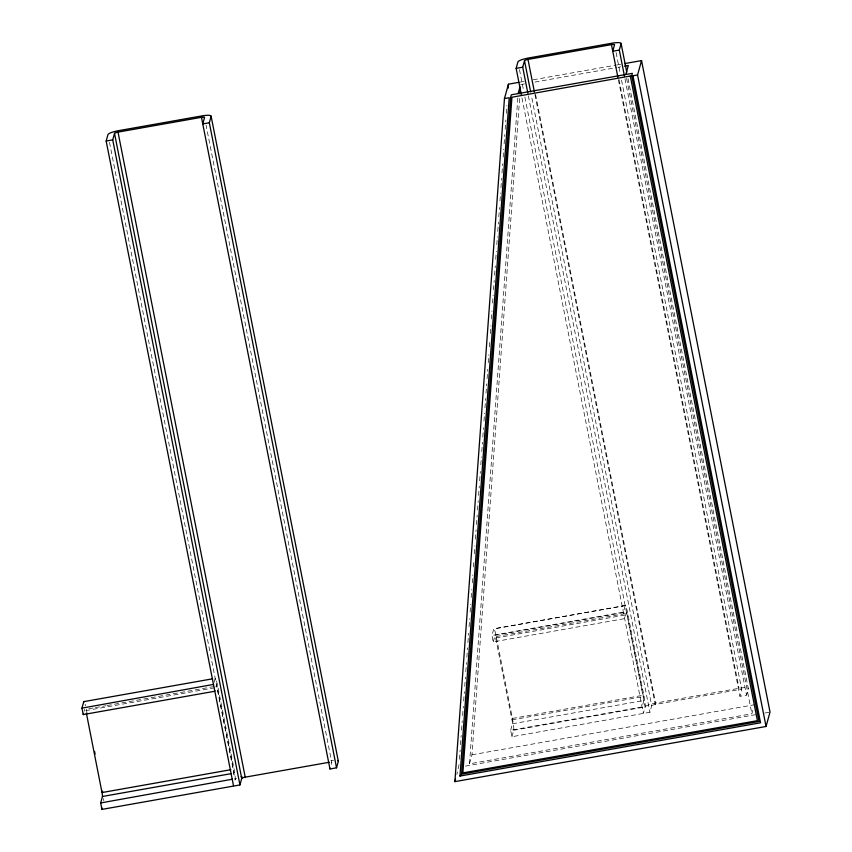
<?xml version="1.0" encoding="UTF-8"?>
<svg xmlns="http://www.w3.org/2000/svg" width="852" height="852" viewBox="0 0 852 852"><rect width="100%" height="100%" fill="white"/><g stroke="black" fill="none" stroke-linecap="round" stroke-linejoin="round"><path stroke-width="0.64" stroke-dasharray="4.26 3.19" d="M459.058 764.606L456.874 774.447M459.452 759.302L460.123 750.016M460.506 744.712L461.177 735.425M461.56 730.121L462.242 720.835M462.625 715.531L463.296 706.255M463.68 700.94L464.361 691.664M464.745 686.35L465.416 677.074M465.799 671.759L466.47 662.483M466.864 657.18L467.535 647.893M467.918 642.589L468.589 633.302M469.069 626.667L469.654 618.712M470.134 612.077L470.709 604.121M471.188 597.486L471.774 589.531M472.253 582.896L472.828 574.94M473.403 566.985L473.882 560.35M474.372 553.715L474.947 545.759M475.427 539.124L476.098 529.848M476.481 524.544L477.163 515.258M477.546 509.954L478.217 500.667M478.6 495.363L479.282 486.077M479.665 480.773L480.336 471.486M480.816 464.851L481.391 456.896M481.785 451.592L482.456 442.305M482.839 437.001L483.51 427.715M484 421.08L484.575 413.124M484.958 407.82L485.629 398.534M486.013 393.23L486.694 383.943M487.078 378.639L487.749 369.353M488.228 362.728L488.803 354.762M489.389 346.807L489.868 340.172M490.347 333.547L490.922 325.581M491.412 318.957L491.987 311.001M492.562 303.035L493.138 295.08M493.521 289.776L494.203 280.489M494.586 275.185L495.257 265.899M495.736 259.264L496.311 251.308M496.801 244.684L497.376 236.718M497.76 231.414L498.431 222.127M498.814 216.823L499.496 207.537M499.975 200.912L500.55 192.946M500.933 187.642L501.615 178.366M501.998 173.052L502.669 163.776M503.149 157.141L503.724 149.185M504.118 143.871L504.789 134.595M505.172 129.291L505.843 120.004M506.333 113.369L506.908 105.414M752.817 710.376L751.879 713.763L469.484 763.818L517.835 97.575M469.484 763.818L471.987 754.797L519.667 97.852M510.657 730.27L512.467 723.71L512.233 721.09L495.108 635.347L626.571 612.087L643.665 697.799L643.888 700.493L642.088 706.979L510.657 730.27L511.935 736.724L649.927 712.261L651.727 705.775L531.446 95.829M84.146 711.335L84.699 709.311M214.076 682.399L215.194 678.341A10.054 0.969 79.9 0 1 217.686 685.903L233.842 767.833A10.054 0.969 79.9 0 1 235.163 779.623L234.268 782.86M215.907 686.818L216.546 684.731L233.512 769.526L233.917 772.988L233.224 775.597M331.204 764.521L331.769 762.497L206.088 125.212M626.571 612.087L624.654 618.605L493.233 641.897L491.955 635.443L493.755 628.968L625.187 605.666A10.054 0.969 79.9 0 1 627.679 613.227L643.835 695.147A10.054 0.969 79.9 0 1 645.156 706.936L643.356 713.422L521.786 96.979M493.233 641.897L495.15 635.379M511.935 736.724L513.724 730.239A10.054 0.969 79.9 0 0 512.403 718.449L496.247 636.529A10.054 0.969 79.9 0 0 493.755 628.968M625.187 605.666L623.387 612.151L491.955 635.443M628.009 78.565L748.322 688.65L746.522 695.136L739.951 696.297L741.751 689.822L621.438 79.737M625.325 605.442L493.894 628.744M520.189 82.111L524.108 81.419M533.235 79.79L615.453 65.221M616.752 64.986L620.671 64.294M520.625 84.572L524.523 83.89M534.907 82.048L616.646 67.553M617.945 67.329L620.533 66.871M88.864 708.747L94.071 707.82M95.371 707.586L105.786 705.744M107.086 705.509L217.686 685.903M496.247 636.529L627.679 613.227M214.693 687.777L85.871 710.611L85.562 709.215M495.864 637.935L627.285 614.643M512.403 718.449L643.835 695.147M512.02 719.855L643.441 696.563M512.457 723.785L643.888 700.493M513.724 730.239L645.156 706.936A10.054 1.97 -11.2 0 1 655.603 703.081L739.057 688.288A10.054 1.97 -11.2 0 1 748.322 688.65M651.727 705.775A3.355 0.66 -11.2 0 1 655.209 704.487L738.663 689.694A3.355 0.66 -11.2 0 1 741.751 689.822M471.987 754.797L754.382 704.742M465.405 766.108L755.649 714.658M764.798 713.028L770.027 712.102M626.593 78.416L751.879 713.763M624.963 78.693L746.522 695.136M616.081 52.536L620.192 73.368M619.031 79.641L739.057 688.288M618.382 79.747L739.951 696.297M535.567 94.434L655.603 703.081M534.928 94.551L655.209 704.487M528.357 95.818L649.927 712.261M519.486 69.683L523.586 90.493M524.875 97L645.156 706.936M109.493 142.369L235.163 779.623A10.054 1.97 -11.2 0 1 236.536 778.451M86.265 709.205L87.277 714.327M331.151 762.178A3.355 0.66 -11.2 0 1 331.769 762.497M330.853 760.676A10.054 1.97 -11.2 0 1 333.526 760.399M85.125 704.253A10.054 0.969 79.9 0 1 85.519 705.786M103.593 798.59A10.054 0.969 79.9 0 1 103.795 800.869"/><path stroke-width="1.28" d="M624.58 63.602L641.545 60.598L770.027 712.102L766.044 726.479L454.883 781.635L504.459 98.566L508.442 84.188L518.889 82.335M508.154 88.171L508.442 84.188M630.331 76.254L757.417 720.664L462.881 772.902L511.945 97.234L631.726 75.764L759.057 721.442L461.528 774.18L510.657 97.203L511.328 94.806L632.386 73.347L631.683 75.796L632.961 75.785L760.548 722.784L459.984 776.055L509.219 97.724L504.459 98.566M467.684 696.127L467.876 693.475M508.623 131.975L508.825 129.312M519.954 93.869L520.338 88.555M233.48 785.693L106.159 141.049L107.959 134.563A10.054 1.97 -11.2 0 1 118.396 130.697L201.86 115.904A10.054 1.97 -11.2 0 1 211.126 116.277L209.326 122.752L202.755 123.923L204.555 117.438A3.355 0.66 -11.2 0 0 201.466 117.32L118.013 132.113A3.355 0.66 -11.2 0 0 114.53 133.402L241.734 778.451L239.945 784.937L101.942 809.4L100.674 802.946L102.485 796.386L102.251 793.776L86.382 713.177M239.945 784.937L112.73 139.877L114.53 133.402M214.896 690.471L214.672 691.281L83.24 714.572L81.973 708.129L83.773 701.643L212.595 678.81M83.24 714.572L83.581 713.358M101.942 809.4L102.283 808.186M213.511 684.422L81.973 708.129M232.213 779.25L100.674 802.946M521.275 94.38L516.152 68.362L517.941 61.887A10.054 1.97 -11.2 0 1 528.389 58.021L611.842 43.228A10.054 1.97 -11.2 0 1 621.119 43.59L626.763 72.207M527.846 93.209L522.723 67.201L524.512 60.716A3.355 0.66 -11.2 0 1 527.995 59.427L611.459 44.634A3.355 0.66 -11.2 0 1 614.548 44.762L612.748 51.248L619.319 50.076L621.119 43.59M211.126 116.277L338.34 761.326L336.54 767.812L329.969 768.983L330.193 768.163M518.133 93.592L520.008 86.829M625.815 74.507L628.318 65.487L624.431 66.179M766.044 726.479L637.562 74.976L641.545 60.598M454.883 781.635L455.543 779.239M460.943 774.979L459.984 776.055M106.159 141.049L112.73 139.877M516.152 68.362L522.723 67.201M632.961 75.785L637.562 74.976M102.027 792.541L230.849 769.697M102.464 796.471L231.297 773.627M241.734 778.451A3.355 0.66 -11.2 0 1 245.216 777.162L328.68 762.37A3.355 0.66 -11.2 0 1 329.266 762.274M619.319 50.076L624.452 76.084M611.459 44.634L617.881 77.255M527.995 59.427L534.406 91.941M524.512 60.716L530.668 91.931M209.326 122.752L336.54 767.812M201.466 117.32L329.969 768.983M118.013 132.113L245.216 777.162M94.593 751.443L95.094 754.009M337.509 760.559A10.054 1.97 -11.2 0 1 338.34 761.326M241.02 776.8A10.054 1.97 -11.2 0 1 241.936 776.545M83.773 701.643A10.054 0.969 79.9 0 1 84.252 701.75M102.421 791.125A10.054 0.969 79.9 0 1 102.591 792.009"/></g></svg>
